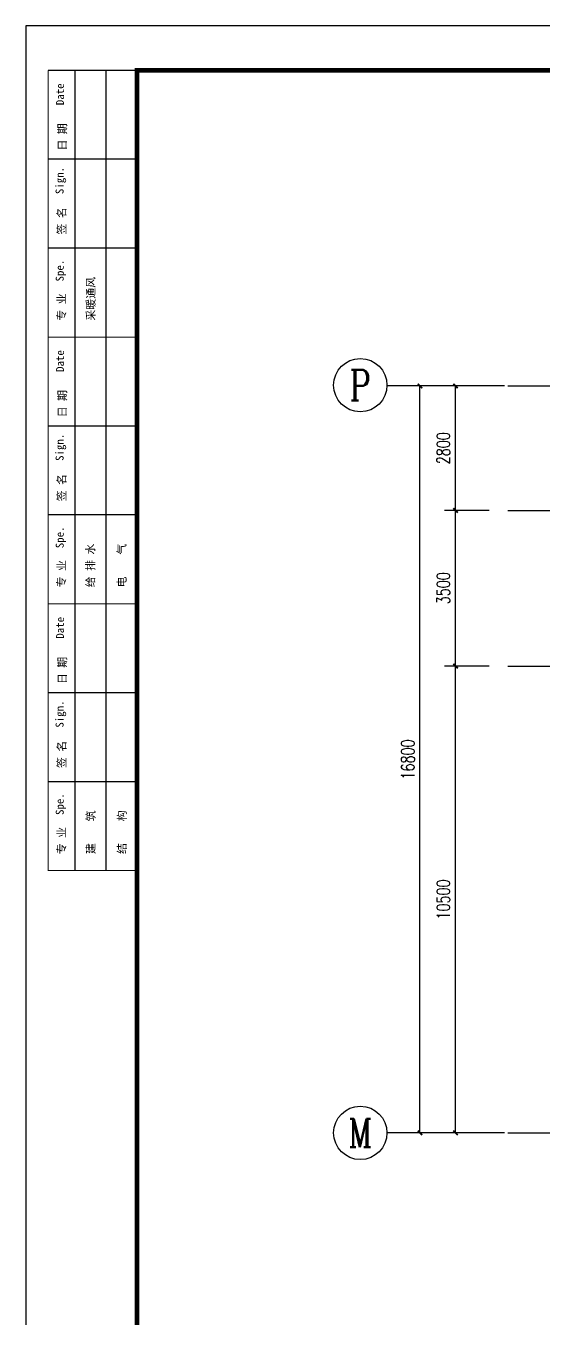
# Model space of a CAD drawing. Extents: x 899043 to 2598688, y -137197 to 211789.
# Drawn here: x 2288380 to 2300041, y 100447 to 129535 of the extents above; entities that cross this region are included whole.
import ezdxf
from ezdxf.enums import TextEntityAlignment as Align

# ---------------------------------------------------------------- set-up
doc = ezdxf.new("R2010")
doc.units = 0
doc.header["$LTSCALE"] = 1500
doc.header["$MEASUREMENT"] = 0
for name, color, linetype in [('00-tk', 151, 'Continuous'), ('AXIS', 3, 'Continuous'), ('AXIS_TEXT', 7, 'Continuous'), ('DOTE', 1, 'Continuous'), ('WELD_TEXT', 7, 'Continuous')]:
    doc.layers.add(name, color=color, linetype=linetype)
doc.styles.add('_TCH_AXIS', font='COMPLEX', dxfattribs={"bigfont": 'GBCBIG'})
doc.styles.add('_TCH_DIM_T3', font='SIMPLEX', dxfattribs={"width": 0.705882, "bigfont": 'GBCBIG'})
doc.styles.add('COMPLEX', font='COMPLEX')
doc.styles.add('DS6HT', font='simhei.ttf', dxfattribs={"width": 0.8})
doc.dimstyles.new('_TCH_ARCH&&100', dxfattribs={"dimtxt": 297.5, "dimasz": 100, "dimexe": 250, "dimexo": 300, "dimgap": 126.25, "dimtad": 1, "dimdec": 0, "dimzin": 0, "dimdsep": 46, "dimtxsty": '_TCH_DIM_T3', "dimblk": 'ARCHTICK', "dimcen": 0.09, "dimclrt": 7, "dimazin": 2, "dimtfac": 1, "dimtdec": 0, "dimtix": 1, "dimtmove": 2, "dimatfit": 3, "dimfxl": 0, "dimtolj": 1, "dimtzin": 0, "dimarcsym": 0})

# ---------------------------------------------------------------- blocks, each defined once
blk = doc.blocks.new('_ArchTick')
at = {"color": 0, "linetype": 'ByBlock', "const_width": 0.4}
blk.add_lwpolyline([(-0.5, -0.5), (0.5, 0.5)], dxfattribs=at)
blk = doc.blocks.new('*D1830')
at = {"layer": 'AXIS', "color": 0, "lineweight": -2}
for p, q in [((2298963, 121436), (2296998, 121436)), ((2297248, 104636), (2297248, 121436)), ((2298963, 104636), (2296998, 104636))]:
    blk.add_line(p, q, dxfattribs=at)
at = {"layer": 'Defpoints', "color": 0}
for p in [(2297248, 121436), (2299263, 121436), (2299263, 104636)]:
    blk.add_point(p, dxfattribs=at)
at = {"layer": 'AXIS', "color": 0, "lineweight": -2, "xscale": 100, "yscale": 100, "zscale": 100}
for p, rotation in [((2297248, 121436), 90), ((2297248, 104636), 270)]:
    blk.add_blockref('_ArchTick', p, dxfattribs=dict(at, rotation=rotation))
at = {"layer": 'AXIS', "color": 7, "insert": (2296973, 113036), "char_height": 297.5, "attachment_point": 5, "rotation": 90, "style": '_TCH_DIM_T3'}
blk.add_mtext('\\A1;16800', dxfattribs=at)
blk = doc.blocks.new('*D1831')
at = {"layer": 'AXIS', "color": 0, "lineweight": -2}
for p, q in [((2298806, 115136), (2297798, 115136)), ((2298048, 104636), (2298048, 115136)), ((2298806, 104636), (2297798, 104636))]:
    blk.add_line(p, q, dxfattribs=at)
at = {"layer": 'Defpoints', "color": 0}
for p in [(2298048, 115136), (2299106, 115136), (2299106, 104636)]:
    blk.add_point(p, dxfattribs=at)
at = {"layer": 'AXIS', "color": 0, "lineweight": -2, "xscale": 100, "yscale": 100, "zscale": 100}
for p, rotation in [((2298048, 115136), 90), ((2298048, 104636), 270)]:
    blk.add_blockref('_ArchTick', p, dxfattribs=dict(at, rotation=rotation))
at = {"layer": 'AXIS', "color": 7, "insert": (2297773, 109886), "char_height": 297.5, "attachment_point": 5, "rotation": 90, "style": '_TCH_DIM_T3'}
blk.add_mtext('\\A1;10500', dxfattribs=at)
blk = doc.blocks.new('*D1832')
at = {"layer": 'AXIS', "color": 0, "lineweight": -2}
for p, q in [((2298806, 118636), (2297798, 118636)), ((2298048, 115136), (2298048, 118636)), ((2298806, 115136), (2297798, 115136))]:
    blk.add_line(p, q, dxfattribs=at)
at = {"layer": 'Defpoints', "color": 0}
for p in [(2298048, 118636), (2299106, 118636), (2299106, 115136)]:
    blk.add_point(p, dxfattribs=at)
at = {"layer": 'AXIS', "color": 0, "lineweight": -2, "xscale": 100, "yscale": 100, "zscale": 100}
for p, rotation in [((2298048, 118636), 90), ((2298048, 115136), 270)]:
    blk.add_blockref('_ArchTick', p, dxfattribs=dict(at, rotation=rotation))
at = {"layer": 'AXIS', "color": 7, "insert": (2297773, 116886), "char_height": 297.5, "attachment_point": 5, "rotation": 90, "style": '_TCH_DIM_T3'}
blk.add_mtext('\\A1;3500', dxfattribs=at)
blk = doc.blocks.new('*D1833')
at = {"layer": 'AXIS', "color": 0, "lineweight": -2}
for p, q in [((2298806, 121436), (2297798, 121436)), ((2298048, 118636), (2298048, 121436)), ((2298806, 118636), (2297798, 118636))]:
    blk.add_line(p, q, dxfattribs=at)
at = {"layer": 'Defpoints', "color": 0}
for p in [(2298048, 121436), (2299106, 121436), (2299106, 118636)]:
    blk.add_point(p, dxfattribs=at)
at = {"layer": 'AXIS', "color": 0, "lineweight": -2, "xscale": 100, "yscale": 100, "zscale": 100}
for p, rotation in [((2298048, 121436), 90), ((2298048, 118636), 270)]:
    blk.add_blockref('_ArchTick', p, dxfattribs=dict(at, rotation=rotation))
at = {"layer": 'AXIS', "color": 7, "insert": (2297773, 120036), "char_height": 297.5, "attachment_point": 5, "rotation": 90, "style": '_TCH_DIM_T3'}
blk.add_mtext('\\A1;2800', dxfattribs=at)
blk = doc.blocks.new('_AXISO')
blk.add_circle((0, 0), 0.5)
at = {"layer": 'AXIS_TEXT', "style": 'COMPLEX', "width": 1.041667}
blk.add_attdef('A', text='', height=0.56, dxfattribs=at).set_placement((-0.25, -0.28), (0.25, -0.28), align=Align.FIT)
blk = doc.blocks.new('会签')
at = {"layer": '00-tk'}
for p, q in [((-1400, 24000), (-1400, 6000)), ((-700, 24000), (-700, 6000)), ((0, 22000), (-2000, 22000)), ((0, 20000), (-2000, 20000)), ((0, 16000), (-2000, 16000)), ((0, 14000), (-2000, 14000)), ((0, 10000), (-2000, 10000)), ((0, 8000), (-2000, 8000))]:
    blk.add_line(p, q, dxfattribs=at)
at = {"layer": '00-tk', "const_width": 24.7}
for points in [[(0, 6000), (-2000, 6000), (-2000, 24000)], [(0, 24000), (-2000, 24000)], [(0, 18000), (-2000, 18000)], [(0, 12000), (-2000, 12000)]]:
    blk.add_lwpolyline(points, dxfattribs=at)
at = {"layer": '00-tk', "style": 'DS6HT'}
for s, p in [('Date', (-1642, 23216)), ('日 期', (-1589, 22196)), ('Sign.', (-1651, 21215)), ('签 名', (-1603, 20306)), ('Spe.', (-1648, 19251)), ('采暖通风', (-948, 18370)), ('专 业', (-1608, 18369)), ('Date', (-1642, 17216)), ('日 期', (-1589, 16196)), ('Sign.', (-1651, 15215)), ('签 名', (-1603, 14306)), ('Spe.', (-1648, 13251)), ('给 排 水', (-956, 12372)), ('电    气', (-251, 12372)), ('专 业', (-1608, 12369)), ('Date', (-1642, 11216)), ('日 期', (-1589, 10196)), ('Sign.', (-1651, 9215)), ('签 名', (-1603, 8306)), ('Spe.', (-1648, 7251)), ('建    筑', (-948, 6372)), ('结    构', (-248, 6374)), ('专 业', (-1608, 6369))]:
    blk.add_text(s, height=180, rotation=90, dxfattribs=at).set_placement(p)
blk = doc.blocks.new('A$C67844AE1')
at = {"layer": '00-tk'}
for p, q in [((126150, 89100), (0, 89100)), ((0, 89100), (0, 0)), ((124650, 87600), (3750, 87600)), ((3750, 87600), (3750, 1500))]:
    blk.add_line(p, q, dxfattribs=at)
at = {"layer": '00-tk', "const_width": 150}
blk.add_lwpolyline([(3750, 87600), (124650, 87600), (124650, 1500), (3750, 1500)], close=True, dxfattribs=at)
at = {"layer": '00-tk', "xscale": 1.5, "yscale": 1.5, "zscale": 1.5}
blk.add_blockref('会签', (3750, 51600), dxfattribs=at)

msp = doc.modelspace()

# ---------------------------------------------------------------- linework, layer by layer
at = {"layer": 'AXIS'}
for p, q in [((2299146.6, 121436.2), (2296505.3, 121436.2)), ((2299146.6, 104636.2), (2296505.3, 104636.2))]:
    msp.add_line(p, q, dxfattribs=at)
at = {"layer": 'DOTE'}
for p, q in [((2299221, 121436.2), (2312389.7, 121436.2)), ((2299221, 118636.2), (2312389.7, 118636.2)), ((2299221, 115136.2), (2312389.7, 115136.2)), ((2299221, 104636.2), (2313171.3, 104636.2))]:
    msp.add_line(p, q, dxfattribs=at)

# ---------------------------------------------------------------- block references
at = {"layer": 'AXIS'}
ref = msp.add_blockref('_AXISO', (2295905.6, 121454.1), dxfattribs=dict(at, xscale=1200, yscale=1200, zscale=1200))
ref.add_attrib('A', 'P', dxfattribs={"layer": 'AXIS_TEXT', "height": 683.5, "style": '_TCH_AXIS', "width": 0.882353}).set_placement((2295661.5, 121112.3), (2296149.7, 121112.3), align=Align.FIT)
ref = msp.add_blockref('_AXISO', (2295905.3, 104636.2), dxfattribs=dict(at, xscale=1200, yscale=1200, zscale=1200))
ref.add_attrib('A', 'M', dxfattribs={"layer": 'AXIS_TEXT', "height": 637.8, "style": '_TCH_AXIS', "width": 0.857143}).set_placement((2295632, 104317.4), (2296178.7, 104317.4), align=Align.FIT)
at = {"layer": 'WELD_TEXT', "linetype": 'ByBlock', "xscale": 0.6666666666278616, "yscale": 0.6666666666715173, "zscale": 0.6666666666666666}
msp.add_blockref('A$C67844AE1', (2288380.3, 70135.3), dxfattribs=at)

# ---------------------------------------------------------------- dimensions: what is measured, and where the dimension line sits
at = {"layer": 'AXIS'}
for p1, p2, distance, picture, middle in [((2299263.3, 104636.2), (2299263.3, 121436.2), 2015.6, '*D1830', (2296972.7, 113036.2)), ((2299106.3, 118636.2), (2299106.3, 121436.2), 1058.7, '*D1833', (2297772.6, 120036.2)), ((2299106.3, 115136.2), (2299106.3, 118636.2), 1058.7, '*D1832', (2297772.6, 116886.2)), ((2299106.3, 104636.2), (2299106.3, 115136.2), 1058.7, '*D1831', (2297772.6, 109886.2))]:
    dim = msp.add_aligned_dim(p1=p1, p2=p2, distance=distance, dimstyle='_TCH_ARCH&&100', dxfattribs=at)
    dim.commit()
    dim.dimension.update_dxf_attribs({"geometry": picture, "text_midpoint": middle})

doc.saveas('drawing.dxf')
